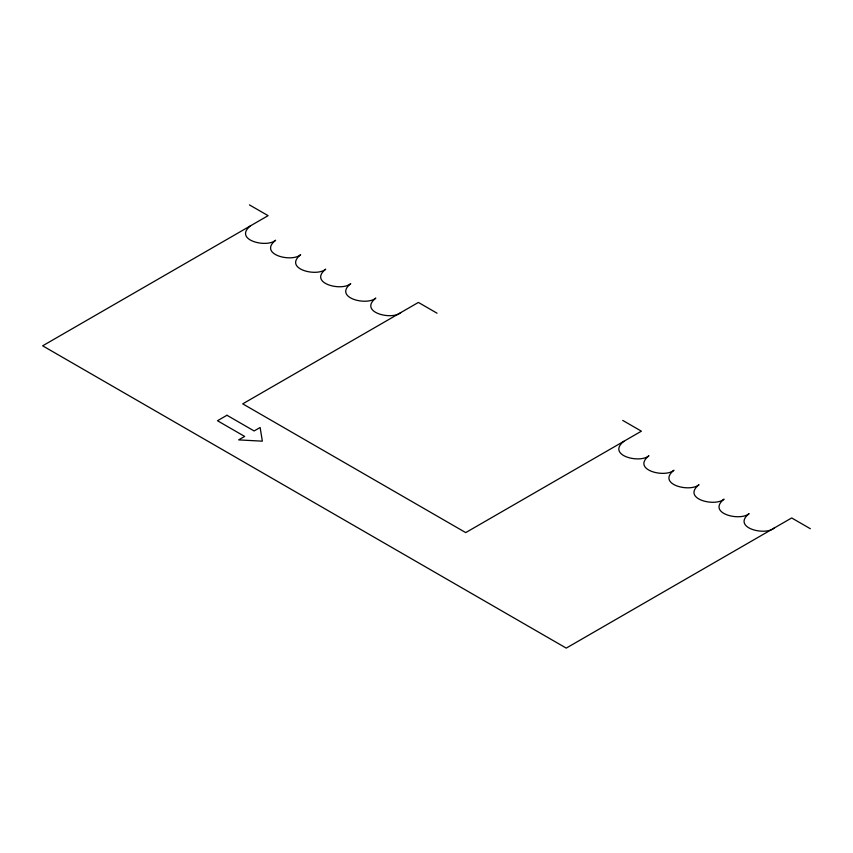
<?xml version="1.0" encoding="UTF-8"?>
<svg xmlns="http://www.w3.org/2000/svg" width="853" height="853" viewBox="0 0 853 853"><rect width="100%" height="100%" fill="white"/><g stroke="black" fill="none" stroke-linecap="round" stroke-linejoin="round"><path stroke-width="1.28" d="M400.857 312.561C391.655 320.632 358.228 312.113 375.81 298.092C366.598 306.163 333.182 297.654 350.754 283.633C341.541 291.705 308.136 283.185 325.707 269.175C316.516 277.246 283.079 268.727 300.661 254.706C291.449 262.777 258.043 254.269 275.604 240.247C266.413 248.319 232.986 239.8 250.558 225.789M774.151 528.082C764.949 536.153 731.522 527.634 749.105 513.613C739.892 521.684 706.476 513.175 724.048 499.154C714.846 507.226 681.43 498.706 699.002 484.696C689.789 492.757 656.384 484.248 673.955 470.227C664.743 478.298 631.337 469.79 648.898 455.769C639.697 463.84 606.28 455.321 623.852 441.31M249.428 204.891L268.098 215.66L42.65 345.817L566.243 648.109L791.68 517.952L810.35 528.732M437.056 313.211L418.386 302.431L242.721 403.853L465.717 532.603L641.392 431.181L622.722 420.401M226.962 415.262L217.483 420.742L244.651 436.427L238.648 439.892L262.351 441.172L260.133 427.492L254.13 430.957L226.962 415.262"/></g></svg>
